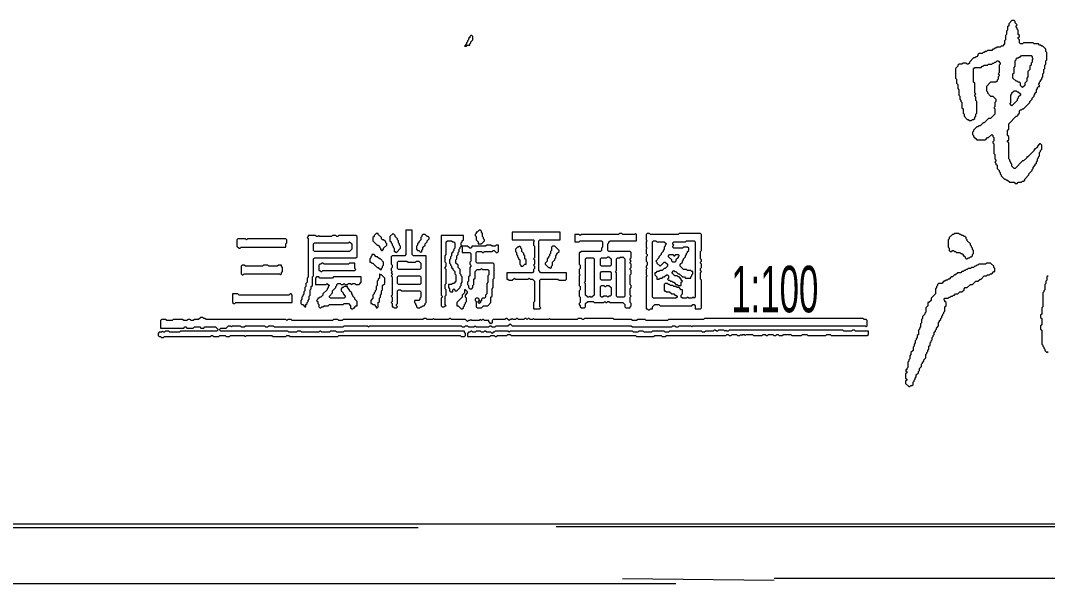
# Model space of a CAD drawing. Header units: millimetres. Extents: x 3 to 412, y 4 to 290.
# Drawn here: x 172.1 to 256.7, y 3.8 to 50.1 of the extents above; entities that cross this region are included whole.
import ezdxf

# ---------------------------------------------------------------- set-up
doc = ezdxf.new("R2010")
doc.units = ezdxf.units.MM
for name, color, linetype, lineweight in [('OCR_TEXT', 6, 'CONTINUOUS', 0), ('TRACE_CURVE', 6, 'CONTINUOUS', 0), ('TRACE_STRAIGHT', 5, 'CONTINUOUS', 0), ('TRACE_TEXT_SYMBOL', 6, 'CONTINUOUS', 0)]:
    doc.layers.add(name, color=color, linetype=linetype, lineweight=lineweight)
doc.styles.add('wqy-unicode', font='wqy-unicode')

msp = doc.modelspace()

# ---------------------------------------------------------------- linework, layer by layer
at = {"layer": 'TRACE_CURVE', "color": 6}
for points in [[(253.79, 50.093), (253.528, 49.83), (253.528, 49.655), (253.44, 49.567), (253.44, 49.304), (253.353, 49.217), (253.353, 48.954), (253.265, 48.866), (253.265, 48.516), (253.177, 48.429), (253.177, 48.166), (253.002, 47.991), (252.915, 47.991), (252.827, 47.903), (252.564, 47.903), (252.477, 47.816), (252.389, 47.816), (252.302, 47.728), (252.214, 47.728), (252.126, 47.64), (251.776, 47.64), (251.689, 47.553), (251.601, 47.553), (251.513, 47.465), (251.426, 47.465), (251.338, 47.378), (251.076, 47.378), (250.988, 47.29), (250.988, 47.203), (250.9, 47.115), (250.813, 47.115), (250.725, 47.027), (250.638, 47.027), (250.287, 46.677), (250.287, 46.59), (250.2, 46.502), (250.112, 46.502), (250.025, 46.59), (249.762, 46.59), (249.674, 46.502), (249.412, 46.502), (249.324, 46.414), (249.324, 46.327), (249.149, 46.152), (249.149, 45.363), (249.237, 45.276), (249.237, 44.926), (249.324, 44.838), (249.324, 44.488), (249.412, 44.4), (249.412, 43.962), (249.499, 43.875), (249.499, 43.612), (249.587, 43.524), (249.587, 43.437), (249.674, 43.349), (249.674, 42.911), (249.762, 42.824), (249.762, 42.474), (249.85, 42.386), (249.85, 42.211), (250.112, 41.948), (250.2, 41.948), (250.287, 41.861)], [(255.892, 44.575), (255.98, 44.663), (256.067, 44.663), (256.067, 44.75), (255.98, 44.838), (256.067, 44.926), (256.067, 45.013), (256.155, 45.101), (256.155, 45.188), (256.242, 45.276), (256.242, 45.363), (256.33, 45.451), (256.33, 45.714), (256.418, 45.801), (256.418, 46.064), (256.505, 46.152), (256.505, 46.414), (256.593, 46.502), (256.593, 46.765), (256.68, 46.852), (256.68, 47.465), (256.593, 47.553), (256.593, 47.728), (256.33, 47.991), (256.242, 47.991), (256.155, 48.078), (256.067, 48.078), (255.98, 48.166), (255.629, 48.166), (255.542, 48.253), (254.754, 48.253), (254.666, 48.166), (254.491, 48.166), (254.403, 48.253), (254.403, 48.516), (254.316, 48.604), (254.316, 48.691), (254.403, 48.779), (254.403, 48.866), (254.316, 48.954), (254.316, 49.304), (254.228, 49.392), (254.228, 49.479), (254.141, 49.567), (254.141, 49.655), (254.228, 49.742), (254.053, 49.917), (254.053, 50.005), (253.966, 50.093), (253.79, 50.093)], [(250.287, 41.861), (250.463, 41.861), (250.55, 41.948), (250.638, 41.948), (250.725, 42.036), (250.725, 42.123), (250.813, 42.211), (250.813, 42.386), (250.9, 42.474), (250.9, 43.437), (250.813, 43.524), (250.813, 43.787), (250.725, 43.875), (250.725, 43.962), (250.813, 44.05), (250.725, 44.137), (250.725, 44.926), (250.638, 45.013), (250.638, 46.152), (250.725, 46.239), (251.251, 46.239), (251.338, 46.327), (251.426, 46.327), (251.513, 46.414), (251.776, 46.414), (251.864, 46.502), (252.126, 46.502), (252.214, 46.59), (252.302, 46.59), (252.389, 46.677), (252.477, 46.677), (252.564, 46.765), (252.652, 46.765), (252.827, 46.59), (252.827, 46.502), (252.739, 46.414), (252.739, 45.801), (252.652, 45.714), (252.739, 45.626), (252.739, 45.539), (252.652, 45.451), (252.652, 45.276), (252.564, 45.188), (252.564, 45.101), (252.477, 45.013), (252.039, 45.013), (251.689, 44.663), (251.689, 44.313), (251.776, 44.225), (251.776, 44.137), (252.039, 43.875), (252.214, 43.875), (252.477, 43.612), (252.477, 43.437), (252.389, 43.349), (252.389, 42.999), (252.302, 42.911), (252.389, 42.824), (252.389, 42.386), (252.039, 42.036), (251.864, 42.036), (251.513, 41.685), (251.426, 41.685), (251.163, 41.423)], [(255.805, 38.358), (255.805, 38.445), (255.892, 38.533), (255.892, 38.708), (255.98, 38.795), (255.98, 38.883), (256.067, 38.971), (256.067, 39.233), (256.155, 39.321), (256.155, 39.408), (256.242, 39.496), (256.242, 39.846), (256.155, 39.934), (256.067, 39.934), (255.892, 39.759), (255.892, 39.671), (255.717, 39.496), (255.629, 39.496), (255.629, 39.408), (255.104, 38.883), (255.016, 38.883), (255.016, 38.795), (254.754, 38.533), (254.666, 38.533), (254.053, 37.92), (253.966, 37.92), (253.79, 38.095), (253.79, 38.27), (253.703, 38.358), (253.703, 38.445), (253.615, 38.533), (253.615, 38.62), (253.528, 38.708), (253.528, 40.021), (253.44, 40.109), (253.44, 40.197), (253.528, 40.284), (253.528, 40.547), (253.44, 40.634), (253.44, 41.072), (253.528, 41.16), (253.528, 41.598), (254.141, 42.211), (254.228, 42.211), (254.316, 42.298), (254.316, 42.386), (254.403, 42.474), (254.403, 42.649), (254.491, 42.736), (254.579, 42.736), (254.666, 42.824), (254.754, 42.824), (255.279, 43.349), (255.279, 43.437), (255.454, 43.612), (255.454, 43.7), (255.629, 43.875), (255.629, 43.962), (255.717, 44.05), (255.717, 44.137), (255.805, 44.225), (255.805, 44.4), (255.892, 44.488), (255.892, 44.575)], [(251.163, 41.423), (251.076, 41.423), (250.988, 41.335), (250.9, 41.335), (250.638, 41.072), (250.638, 40.985), (250.55, 40.897), (250.55, 40.722), (250.638, 40.634), (250.638, 40.547), (250.725, 40.459), (250.725, 40.372), (250.813, 40.372), (250.9, 40.284), (251.601, 40.284), (251.776, 40.459), (251.864, 40.459), (252.126, 40.722), (252.214, 40.634), (252.214, 40.547), (252.302, 40.459), (252.302, 40.197), (252.214, 40.109), (252.214, 40.021), (252.302, 39.934), (252.302, 39.146), (252.389, 39.058), (252.389, 38.708), (252.477, 38.62), (252.477, 38.533), (252.389, 38.445), (252.477, 38.358), (252.477, 38.27), (252.564, 38.182), (252.564, 37.92), (252.739, 37.745), (252.739, 37.657), (252.827, 37.569), (252.827, 37.482), (252.915, 37.394), (252.915, 37.307), (253.177, 37.044), (253.265, 37.044), (253.353, 36.956), (253.44, 36.956), (253.615, 36.781), (253.966, 36.781), (254.053, 36.694), (254.228, 36.694), (254.316, 36.781), (254.579, 36.781), (254.666, 36.869), (254.754, 36.869), (254.841, 36.956), (254.841, 37.044), (255.192, 37.394), (255.192, 37.482), (255.454, 37.745), (255.454, 37.832), (255.542, 37.92), (255.542, 38.007), (255.717, 38.182), (255.717, 38.27), (255.805, 38.358)]]:
    msp.add_lwpolyline(points, dxfattribs=at)
for points in [[(254.491, 47.115), (254.579, 47.203), (255.367, 47.203), (255.454, 47.115), (255.454, 47.027), (255.542, 46.94), (255.454, 46.852), (255.454, 46.677), (255.367, 46.59), (255.367, 46.414), (255.279, 46.327), (255.279, 46.064), (255.104, 45.889), (255.104, 45.451), (255.016, 45.363), (255.016, 45.101), (254.841, 44.926), (254.841, 44.75), (254.666, 44.575), (254.491, 44.75), (254.491, 44.926), (254.403, 45.013), (254.316, 45.013), (254.228, 45.101), (254.141, 45.101), (253.878, 45.363), (253.878, 45.714), (253.966, 45.801), (253.966, 46.239), (254.053, 46.327), (254.053, 46.765), (254.141, 46.852), (254.141, 46.94), (254.228, 47.027), (254.316, 47.027), (254.403, 47.115)], [(253.966, 44.313), (254.141, 44.313), (254.228, 44.225), (254.316, 44.225), (254.491, 44.05), (254.491, 43.962), (254.316, 43.787), (254.316, 43.7), (254.228, 43.612), (254.228, 43.524), (253.79, 43.087), (253.615, 43.262), (253.703, 43.349), (253.703, 43.962), (253.79, 44.05), (253.79, 44.137)]]:
    msp.add_lwpolyline(points, close=True, dxfattribs=at)
at = {"layer": 'TRACE_STRAIGHT', "color": 5}
for p, q in [((152.324, 8.672), (376.637, 8.672)), ((134.917, 8.36), (204.869, 8.36)), ((216.254, 8.442), (271.212, 8.442)), ((3.793, 3.762), (226.11, 3.762)), ((221.722, 4.175), (234.193, 4.032)), ((234.193, 4.187), (411.947, 4.187))]:
    msp.add_line(p, q, dxfattribs=at)
at = {"layer": 'TRACE_TEXT_SYMBOL', "color": 6}
for points in [[(209.215, 48.866), (209.127, 48.779), (209.127, 48.691), (209.04, 48.604), (209.04, 48.516), (208.952, 48.429), (208.952, 48.341), (208.865, 48.253), (208.865, 48.166), (208.69, 47.991), (208.865, 47.991), (208.952, 48.078), (209.127, 48.078), (209.127, 48.166), (209.215, 48.253), (209.215, 48.341), (209.39, 48.516), (209.39, 48.779), (209.303, 48.866)], [(195.816, 32.402), (195.816, 32.315), (195.729, 32.227), (195.816, 32.14), (195.816, 28.987), (195.729, 28.9), (195.729, 28.549), (195.641, 28.462), (195.641, 28.199), (195.553, 28.111), (195.553, 27.849), (195.466, 27.761), (195.466, 27.586), (195.378, 27.498), (195.378, 27.411), (195.291, 27.323), (195.291, 27.148), (195.203, 27.06), (195.203, 26.798), (195.291, 26.71), (195.378, 26.71), (195.553, 26.535), (195.641, 26.535), (195.641, 26.71), (195.729, 26.798), (195.729, 26.885), (195.816, 26.973), (195.816, 27.06), (195.904, 27.148), (195.904, 27.411), (195.991, 27.498), (195.991, 27.936), (196.079, 28.024), (196.079, 28.199), (196.166, 28.287), (196.166, 28.987), (196.254, 29.075), (196.254, 30.476), (196.342, 30.563), (199.757, 30.563), (199.845, 30.651), (199.845, 32.315), (199.757, 32.402), (198.356, 32.402), (198.268, 32.315), (198.181, 32.315), (198.093, 32.402), (197.83, 32.402), (197.743, 32.315), (196.779, 32.315), (196.692, 32.402), (196.604, 32.315), (196.517, 32.315), (196.429, 32.402)], [(201.421, 32.578), (201.246, 32.402), (201.246, 32.315), (201.158, 32.227), (201.158, 31.965), (201.509, 31.614), (201.596, 31.614), (201.684, 31.527), (201.684, 31.439), (201.771, 31.352), (201.771, 31.264), (201.859, 31.176), (201.946, 31.176), (202.034, 31.264), (202.034, 31.352), (202.297, 31.614), (202.297, 31.702), (202.209, 31.789), (202.209, 31.877), (202.034, 32.052), (201.946, 32.052), (201.859, 32.14), (201.859, 32.227), (201.596, 32.49), (201.596, 32.578)], [(202.822, 32.578), (202.559, 32.315), (202.559, 31.965), (202.647, 31.877), (202.647, 31.789), (202.735, 31.702), (202.735, 31.614), (202.822, 31.527), (202.822, 31.439), (202.91, 31.352), (202.91, 31.089), (202.997, 31.089), (203.085, 31.001), (203.435, 31.352), (203.435, 31.527), (203.348, 31.614), (203.348, 31.702), (203.26, 31.789), (203.26, 31.965), (203.172, 32.052), (203.172, 32.14), (202.997, 32.315), (202.997, 32.402)], [(203.873, 32.84), (203.873, 30.826), (203.785, 30.739), (202.735, 30.739), (202.647, 30.651), (202.647, 30.038), (202.735, 29.95), (202.735, 29.775), (202.647, 29.688), (202.647, 29.513), (202.735, 29.425), (202.647, 29.337), (202.735, 29.25), (202.735, 29.162), (202.647, 29.075), (202.735, 28.987), (202.735, 27.498), (202.647, 27.411), (202.735, 27.323), (202.735, 26.973), (202.647, 26.885), (202.735, 26.798), (202.735, 26.535), (202.822, 26.535), (202.91, 26.447), (203.085, 26.447), (203.172, 26.535), (203.085, 26.623), (203.085, 26.71), (203.172, 26.798), (203.172, 27.849), (203.26, 27.936), (203.435, 27.936), (203.523, 27.849), (205.011, 27.849), (205.099, 27.761), (205.099, 27.323), (205.011, 27.236), (205.011, 27.148), (204.924, 27.06), (204.574, 27.06), (204.574, 26.885), (204.661, 26.798), (204.661, 26.71), (204.749, 26.623), (204.749, 26.535), (204.836, 26.447), (205.011, 26.447), (205.099, 26.535), (205.187, 26.535), (205.274, 26.623), (205.362, 26.623), (205.449, 26.71), (205.449, 26.798), (205.537, 26.885), (205.537, 30.739), (204.486, 30.739), (204.398, 30.826), (204.398, 32.84)], [(205.274, 32.49), (205.187, 32.402), (205.187, 32.315), (205.099, 32.227), (205.099, 32.052), (204.924, 31.877), (204.924, 31.789), (204.836, 31.702), (204.836, 31.614), (204.749, 31.527), (204.749, 31.264), (204.836, 31.176), (204.924, 31.176), (205.099, 31.001), (205.187, 31.089), (205.187, 31.176), (205.274, 31.264), (205.274, 31.439), (205.449, 31.614), (205.449, 31.702), (205.624, 31.877), (205.624, 31.965), (205.8, 32.14), (205.8, 32.227), (205.712, 32.315), (205.624, 32.315), (205.449, 32.49)], [(209.916, 32.84), (209.74, 32.665), (209.653, 32.665), (209.653, 32.578), (209.565, 32.49), (209.565, 32.402), (209.653, 32.315), (209.653, 32.052), (209.828, 31.877), (209.828, 31.702), (210.091, 31.702), (210.354, 31.965), (210.354, 32.052), (210.266, 32.14), (210.266, 32.227), (210.178, 32.315), (210.178, 32.578), (210.091, 32.665), (210.091, 32.753), (210.003, 32.84)], [(212.63, 32.665), (212.63, 32.052), (214.382, 32.052), (214.47, 31.965), (214.382, 31.877), (214.382, 31.614), (214.47, 31.527), (214.47, 30.563), (214.382, 30.476), (214.47, 30.388), (214.47, 30.038), (214.382, 29.95), (214.47, 29.863), (214.47, 29.688), (214.382, 29.6), (214.382, 29.425), (214.294, 29.337), (212.193, 29.337), (212.193, 28.812), (212.28, 28.812), (212.368, 28.724), (212.63, 28.724), (212.806, 28.9), (212.893, 28.812), (213.944, 28.812), (214.032, 28.9), (214.119, 28.812), (214.294, 28.812), (214.47, 28.637), (214.47, 26.973), (214.382, 26.885), (214.382, 26.36), (214.907, 26.36), (214.995, 26.447), (214.907, 26.535), (214.907, 28.724), (214.995, 28.812), (216.396, 28.812), (216.484, 28.724), (217.009, 28.724), (217.097, 28.812), (217.097, 29.337), (214.995, 29.337), (214.82, 29.513), (214.82, 31.965), (214.907, 32.052), (216.571, 32.052), (216.571, 32.665)], [(223.752, 32.578), (223.665, 32.49), (223.665, 32.052), (223.752, 31.965), (223.665, 31.877), (223.665, 31.439), (223.752, 31.352), (223.665, 31.264), (223.665, 30.914), (223.752, 30.826), (223.752, 30.739), (223.665, 30.651), (223.665, 30.301), (223.752, 30.213), (223.752, 29.95), (223.665, 29.863), (223.665, 29.775), (223.752, 29.688), (223.665, 29.6), (223.665, 29.162), (223.752, 29.075), (223.665, 28.987), (223.665, 26.36), (223.752, 26.36), (223.84, 26.272), (223.928, 26.272), (224.015, 26.36), (224.19, 26.36), (224.19, 26.535), (224.365, 26.71), (224.716, 26.71), (224.803, 26.623), (227.431, 26.623), (227.518, 26.71), (227.606, 26.71), (227.693, 26.623), (227.693, 26.36), (228.131, 26.36), (228.219, 26.447), (228.219, 28.724), (228.131, 28.812), (228.131, 29.337), (228.219, 29.425), (228.131, 29.513), (228.131, 29.688), (228.219, 29.775), (228.219, 30.038), (228.131, 30.126), (228.131, 30.213), (228.219, 30.301), (228.219, 30.388), (228.131, 30.476), (228.131, 31.089), (228.219, 31.176), (228.219, 32.49), (228.131, 32.578), (226.38, 32.578), (226.292, 32.49), (224.015, 32.49), (223.928, 32.578)], [(249.061, 32.578), (248.974, 32.49), (248.886, 32.49), (248.623, 32.227), (248.623, 32.14), (248.536, 32.052), (248.536, 31.439), (248.623, 31.352), (248.623, 31.176), (248.711, 31.089), (248.799, 31.089), (248.886, 31.176), (248.974, 31.176), (249.061, 31.089), (249.149, 31.089), (249.237, 31.001), (249.499, 31.001), (249.587, 30.914), (249.674, 30.914), (249.762, 30.826), (249.762, 30.739), (249.85, 30.739), (249.937, 30.651), (249.937, 30.563), (250.025, 30.476), (250.112, 30.476), (250.2, 30.563), (250.287, 30.563), (250.375, 30.651), (250.463, 30.651), (250.55, 30.739), (250.55, 30.826), (250.638, 30.914), (250.638, 31.176), (250.55, 31.264), (250.55, 31.352), (250.463, 31.439), (250.463, 31.527), (250.375, 31.614), (250.375, 31.702), (250.112, 31.965), (250.112, 32.052), (250.025, 32.14), (250.025, 32.227), (249.937, 32.315), (249.85, 32.315), (249.762, 32.402), (249.674, 32.402), (249.587, 32.49), (249.499, 32.49), (249.412, 32.578)], [(190.036, 32.14), (189.949, 32.052), (189.949, 31.527), (190.124, 31.352), (190.211, 31.352), (190.299, 31.439), (193.977, 31.439), (193.977, 31.702), (194.065, 31.789), (194.065, 32.052), (193.977, 32.14), (190.824, 32.14), (190.737, 32.052), (190.649, 32.14)], [(199.144, 31.789), (199.232, 31.877), (199.407, 31.702), (199.407, 31.264), (199.232, 31.089), (196.342, 31.089), (196.254, 31.176), (196.254, 31.702), (196.342, 31.789)], [(213.243, 31.527), (213.156, 31.439), (213.068, 31.439), (212.893, 31.264), (212.893, 31.089), (212.981, 31.001), (212.981, 30.826), (213.068, 30.739), (213.068, 30.651), (213.156, 30.563), (213.156, 30.476), (213.243, 30.388), (213.243, 30.038), (213.331, 29.95), (213.331, 29.863), (213.506, 29.863), (213.681, 30.038), (213.769, 30.038), (213.769, 30.388), (213.681, 30.476), (213.681, 30.739), (213.594, 30.826), (213.594, 30.914), (213.419, 31.089), (213.419, 31.264), (213.331, 31.352), (213.331, 31.439)], [(215.958, 31.527), (215.871, 31.439), (215.871, 31.176), (215.783, 31.089), (215.783, 30.914), (215.696, 30.826), (215.696, 30.739), (215.608, 30.651), (215.608, 30.563), (215.52, 30.476), (215.52, 30.301), (215.345, 30.126), (215.345, 30.038), (215.608, 29.775), (215.696, 29.775), (215.783, 29.688), (215.871, 29.775), (215.871, 29.863), (215.958, 29.95), (215.958, 30.213), (216.133, 30.388), (216.133, 30.476), (216.221, 30.563), (216.221, 30.739), (216.309, 30.826), (216.309, 30.914), (216.484, 31.089), (216.484, 31.176), (216.133, 31.527)], [(201.071, 30.826), (201.071, 30.739), (200.983, 30.651), (200.983, 30.563), (200.895, 30.476), (200.895, 30.213), (200.983, 30.213), (201.071, 30.126), (201.158, 30.126), (201.509, 29.775), (201.596, 29.775), (201.771, 29.6), (201.859, 29.6), (201.859, 29.688), (201.946, 29.775), (201.946, 29.863), (202.034, 29.95), (202.034, 30.213), (201.771, 30.476), (201.684, 30.476), (201.509, 30.651), (201.421, 30.651), (201.246, 30.826)], [(218.673, 30.476), (218.761, 30.563), (219.286, 30.563), (219.374, 30.476), (219.374, 27.498), (219.199, 27.323), (219.111, 27.323), (219.023, 27.411), (218.936, 27.323), (218.848, 27.323), (218.673, 27.498), (218.673, 28.462), (218.585, 28.549), (218.673, 28.637)], [(220.425, 30.563), (220.512, 30.651), (220.6, 30.651), (220.775, 30.476), (220.775, 29.95), (220.687, 29.863), (219.987, 29.863), (219.899, 29.95), (219.899, 30.476), (219.987, 30.563)], [(221.475, 30.563), (221.563, 30.651), (221.651, 30.563), (221.738, 30.651), (221.913, 30.476), (221.913, 27.411), (221.826, 27.323), (221.3, 27.323), (221.213, 27.411), (221.213, 29.337), (221.125, 29.425), (221.213, 29.513), (221.213, 30.476), (221.3, 30.563)], [(225.504, 30.739), (225.591, 30.826), (225.854, 30.826), (225.942, 30.739), (226.029, 30.739), (226.117, 30.826), (226.292, 30.826), (226.38, 30.739), (226.292, 30.651), (226.292, 30.563), (226.117, 30.388), (226.117, 30.301), (226.029, 30.213), (225.854, 30.213), (225.767, 30.301), (225.767, 30.388), (225.504, 30.651)], [(190.387, 29.95), (190.299, 29.863), (190.299, 29.25), (190.387, 29.162), (190.474, 29.162), (190.562, 29.25), (193.452, 29.25), (193.539, 29.162), (193.627, 29.25), (193.627, 29.337), (193.714, 29.425), (193.714, 29.775), (193.627, 29.863), (193.627, 29.95), (193.364, 29.95), (193.277, 29.863), (192.576, 29.863), (192.488, 29.95), (192.138, 29.95), (192.05, 29.863), (190.649, 29.863), (190.562, 29.95)], [(196.955, 30.126), (196.867, 30.038), (196.779, 30.038), (196.692, 29.95), (196.692, 29.513), (196.779, 29.513), (196.867, 29.425), (196.955, 29.425), (197.042, 29.513), (199.669, 29.513), (199.757, 29.6), (199.669, 29.688), (199.669, 30.126), (199.232, 30.126), (199.144, 30.038), (197.13, 30.038), (197.042, 30.126)], [(203.172, 30.213), (203.26, 30.301), (203.961, 30.301), (204.048, 30.213), (204.661, 30.213), (204.749, 30.301), (204.924, 30.301), (205.099, 30.126), (205.099, 29.688), (205.011, 29.6), (203.26, 29.6), (203.172, 29.688)], [(201.684, 29.25), (201.684, 28.9), (201.596, 28.812), (201.596, 28.724), (201.509, 28.637), (201.509, 28.287), (201.421, 28.199), (201.421, 27.936), (201.333, 27.849), (201.333, 27.761), (201.246, 27.673), (201.246, 27.586), (201.158, 27.498), (201.158, 27.236), (200.983, 27.06), (200.983, 26.798), (201.071, 26.798), (201.158, 26.71), (201.246, 26.71), (201.421, 26.535), (201.421, 26.447), (201.509, 26.447), (201.596, 26.535), (201.596, 26.885), (201.684, 26.973), (201.684, 27.236), (201.771, 27.323), (201.771, 27.498), (201.859, 27.586), (201.859, 27.849), (201.946, 27.936), (201.946, 28.287), (202.122, 28.462), (202.122, 28.9), (201.859, 29.162), (201.771, 29.162)], [(203.172, 28.987), (203.26, 29.075), (205.011, 29.075), (205.099, 28.987), (205.099, 28.462), (205.011, 28.374), (203.26, 28.374), (203.172, 28.462)], [(219.899, 29.337), (219.987, 29.425), (220.687, 29.425), (220.775, 29.337), (220.775, 28.812), (220.687, 28.724), (219.987, 28.724), (219.899, 28.812)], [(208.69, 27.936), (208.69, 27.673), (208.514, 27.498), (208.514, 27.323), (208.077, 26.885), (208.077, 26.623), (208.164, 26.623), (208.427, 26.36), (208.514, 26.36), (208.602, 26.447), (208.602, 26.535), (208.69, 26.623), (208.69, 26.71), (208.777, 26.798), (208.777, 26.885), (208.865, 26.973), (208.865, 27.236), (208.777, 27.323), (208.777, 27.498), (208.952, 27.673), (208.952, 27.761), (208.777, 27.936)], [(219.899, 28.199), (219.987, 28.287), (220.162, 28.287), (220.249, 28.199), (220.337, 28.199), (220.425, 28.287), (220.6, 28.287), (220.775, 28.111), (220.775, 27.498), (220.687, 27.411), (220.6, 27.411), (220.512, 27.323), (220.425, 27.411), (220.162, 27.411), (220.074, 27.323), (219.987, 27.323), (219.899, 27.411)], [(189.598, 27.586), (189.598, 26.885), (189.686, 26.798), (189.774, 26.798), (189.861, 26.885), (194.503, 26.885), (194.503, 27.498), (194.415, 27.586), (194.327, 27.586), (194.24, 27.498), (190.124, 27.498), (190.036, 27.586)], [(209.828, 26.973), (209.916, 27.06), (210.003, 26.973), (210.003, 26.885), (209.916, 26.798), (209.828, 26.885)]]:
    msp.add_lwpolyline(points, close=True, dxfattribs=at)
for points in [[(206.763, 32.402), (206.763, 27.498), (206.851, 27.411), (206.851, 27.323), (206.763, 27.236), (206.763, 26.623), (206.851, 26.535), (207.026, 26.535), (207.113, 26.623), (207.201, 26.623), (207.113, 26.71), (207.113, 27.411), (207.201, 27.498), (207.201, 27.936), (207.113, 28.024), (207.113, 28.374), (207.201, 28.462), (207.201, 29.6), (207.113, 29.688), (207.113, 29.775), (207.201, 29.863), (207.201, 30.126), (207.113, 30.213), (207.113, 30.739), (207.201, 30.826), (207.201, 31.877), (207.288, 31.965), (207.639, 31.965), (207.726, 31.877), (207.814, 31.877), (207.901, 31.789), (207.901, 31.352), (207.814, 31.264), (207.814, 31.176), (207.726, 31.089), (207.726, 31.001), (207.639, 30.914), (207.639, 30.739), (207.551, 30.651), (207.551, 30.476), (207.464, 30.388), (207.464, 30.126), (207.551, 30.038), (207.551, 29.95), (207.639, 29.863), (207.639, 29.775), (207.726, 29.688), (207.726, 29.6), (207.901, 29.425), (207.901, 29.25), (207.989, 29.162), (207.989, 28.637), (207.814, 28.462), (207.726, 28.462), (207.639, 28.374), (207.376, 28.374), (207.376, 28.111), (207.464, 28.024), (207.464, 27.849), (207.551, 27.761), (207.726, 27.761), (207.726, 27.936), (207.814, 28.024), (207.901, 27.936)], [(210.441, 27.323), (210.354, 27.236), (210.178, 27.236), (210.091, 27.148), (210.091, 27.06), (210.003, 26.973), (209.916, 27.06), (209.916, 27.148), (209.828, 27.236), (209.653, 27.236), (209.565, 27.148), (209.565, 27.06), (209.653, 26.973), (209.653, 26.535), (209.74, 26.447), (210.091, 26.447), (210.266, 26.623), (210.616, 26.623), (210.879, 26.885), (210.879, 27.323), (210.967, 27.411), (210.967, 28.024), (211.054, 28.111), (211.054, 28.812), (211.142, 28.9), (211.142, 30.038), (211.054, 30.126), (209.74, 30.126), (209.653, 30.213), (209.653, 31.001), (209.74, 31.089), (210.091, 31.089), (210.178, 31.001), (210.266, 31.001), (210.354, 31.089), (210.967, 31.089), (211.054, 31.176), (211.142, 31.176), (211.317, 31.001), (211.404, 31.001), (211.492, 31.089), (211.492, 31.614), (211.317, 31.614), (211.229, 31.527), (210.967, 31.527), (210.879, 31.614), (210.529, 31.614), (210.441, 31.527), (209.303, 31.527), (209.303, 31.439), (209.215, 31.352), (209.127, 31.352), (208.952, 31.527), (208.514, 31.527), (208.427, 31.614), (208.427, 31.789), (208.514, 31.877), (208.514, 31.965), (208.602, 32.052), (208.602, 32.402), (206.763, 32.402)], [(221.475, 32.578), (221.388, 32.49), (218.323, 32.49), (218.235, 32.402), (218.148, 32.49), (217.797, 32.49), (217.797, 31.877), (218.148, 31.877), (218.235, 31.965), (219.987, 31.965), (220.074, 31.877), (220.074, 31.439), (219.987, 31.352), (219.987, 31.176), (219.899, 31.089), (218.323, 31.089), (218.235, 31.001), (218.148, 31.001), (218.148, 30.038), (218.235, 29.95), (218.235, 29.688), (218.148, 29.6), (218.148, 29.25), (218.235, 29.162), (218.148, 29.075), (218.148, 28.287), (218.235, 28.199), (218.235, 27.936), (218.148, 27.849), (218.148, 27.411), (218.235, 27.323), (218.235, 26.885), (218.148, 26.798), (218.148, 26.71), (218.235, 26.623), (218.235, 26.535), (218.323, 26.447), (218.585, 26.447), (218.673, 26.535), (218.673, 26.798), (218.848, 26.973), (219.286, 26.973), (219.374, 26.885), (220.162, 26.885), (220.249, 26.973), (220.337, 26.885), (220.425, 26.885), (220.512, 26.973), (220.6, 26.973), (220.687, 26.885), (221.738, 26.885), (221.913, 26.71), (221.913, 26.535), (222.001, 26.447), (222.351, 26.447), (222.351, 26.535), (222.439, 26.623), (222.439, 26.798), (222.351, 26.885), (222.351, 27.323), (222.439, 27.411), (222.351, 27.498), (222.351, 28.024), (222.439, 28.111)], [(222.439, 28.111), (222.439, 28.287), (222.351, 28.374), (222.351, 29.162), (222.439, 29.25), (222.439, 29.513), (222.351, 29.6), (222.351, 29.688), (222.439, 29.775), (222.439, 30.038), (222.351, 30.126), (222.351, 30.213), (222.439, 30.301), (222.351, 30.388), (222.351, 30.476), (222.439, 30.563), (222.439, 31.001), (222.351, 31.089), (220.6, 31.089), (220.512, 31.176), (220.512, 31.702), (220.6, 31.789), (220.6, 31.877), (220.687, 31.965), (222.877, 31.965), (222.877, 32.49), (222.789, 32.578), (222.701, 32.49), (221.738, 32.49), (221.651, 32.578), (221.475, 32.578)], [(207.901, 27.936), (207.901, 27.849), (208.077, 27.849), (208.339, 28.111), (208.339, 28.199), (208.427, 28.287), (208.427, 28.462), (208.514, 28.549), (208.514, 28.987), (208.427, 29.075), (208.427, 29.162), (208.339, 29.25), (208.339, 29.6), (208.164, 29.775), (208.164, 29.95), (207.989, 30.126), (207.989, 30.388), (208.077, 30.476), (208.077, 30.739), (208.164, 30.826), (208.164, 31.001), (208.252, 31.089), (208.252, 31.264), (208.339, 31.352), (208.339, 31.439), (208.427, 31.527), (208.514, 31.439), (208.514, 31.001), (209.127, 31.001), (209.215, 30.914), (209.215, 30.301), (209.127, 30.213), (209.127, 30.038), (209.215, 29.95), (209.215, 29.863), (209.127, 29.775), (209.127, 29.075), (209.04, 28.987), (209.04, 28.637), (208.952, 28.549), (208.952, 28.374), (209.04, 28.287), (209.04, 28.111), (209.127, 28.024), (209.303, 28.024), (209.39, 28.111), (209.39, 28.287), (209.478, 28.374), (209.478, 28.812), (209.565, 28.9), (209.565, 29.425), (209.74, 29.6), (210.003, 29.6), (210.091, 29.688), (210.178, 29.6), (210.616, 29.6), (210.704, 29.513), (210.704, 29.162), (210.616, 29.075), (210.616, 28.549), (210.529, 28.462), (210.529, 27.586), (210.441, 27.498), (210.441, 27.323)], [(224.19, 31.877), (224.278, 31.965), (224.453, 31.965), (224.541, 31.877), (225.154, 31.877), (225.329, 31.702), (225.241, 31.614), (225.241, 31.527), (225.154, 31.439), (225.154, 31.264), (225.066, 31.176), (225.066, 31.089), (224.891, 30.914), (224.891, 30.826), (224.716, 30.651), (224.716, 30.563), (224.453, 30.301), (224.541, 30.213), (224.541, 30.126), (224.803, 29.863), (225.154, 30.213), (225.241, 30.213), (225.416, 30.038), (225.416, 29.863), (225.241, 29.688), (225.154, 29.688), (224.978, 29.513), (224.803, 29.513), (224.716, 29.425), (224.541, 29.425), (224.453, 29.337), (224.365, 29.337), (224.365, 29.162), (224.541, 28.987), (224.541, 28.812), (224.716, 28.812), (224.803, 28.9), (224.978, 28.9), (225.066, 28.987), (225.154, 28.987), (225.329, 29.162), (225.416, 29.162), (225.504, 29.075), (225.504, 28.9), (225.416, 28.812), (225.504, 28.724), (225.591, 28.724), (225.679, 28.637), (225.767, 28.637), (225.854, 28.549), (225.942, 28.549), (226.117, 28.374), (226.204, 28.374), (226.292, 28.287), (226.555, 28.287), (226.555, 28.549), (226.642, 28.637), (226.555, 28.724), (226.555, 28.812), (226.38, 28.987), (226.292, 28.987), (226.204, 29.075), (226.029, 29.075), (225.767, 29.337)], [(226.117, 28.199), (225.942, 28.199), (225.854, 28.287), (225.679, 28.287), (225.591, 28.374), (225.504, 28.374), (225.416, 28.462), (225.241, 28.462), (225.154, 28.374), (225.154, 27.849), (225.241, 27.849), (225.329, 27.761), (225.591, 27.761), (225.767, 27.586), (225.942, 27.586), (226.029, 27.498), (226.117, 27.498), (226.204, 27.411), (226.204, 27.323), (226.117, 27.236), (224.278, 27.236), (224.19, 27.323), (224.19, 31.877)], [(225.767, 29.337), (225.942, 29.513), (226.029, 29.425), (226.117, 29.425), (226.292, 29.25), (226.38, 29.25), (226.642, 28.987), (226.817, 28.987), (226.905, 28.9), (227.343, 28.9), (227.343, 28.987), (227.431, 29.075), (227.431, 29.162), (227.518, 29.25), (227.518, 29.425), (227.431, 29.425), (227.343, 29.513), (227.08, 29.513), (226.993, 29.6), (226.73, 29.6), (226.467, 29.863), (226.467, 30.038), (226.642, 30.213), (226.642, 30.301), (226.73, 30.388), (226.73, 30.476), (226.905, 30.651), (226.905, 30.739), (226.993, 30.826), (226.993, 30.914), (227.08, 31.001), (227.08, 31.089), (227.168, 31.176), (227.168, 31.352), (227.08, 31.439), (226.73, 31.439), (226.642, 31.352), (225.942, 31.352), (225.854, 31.439), (225.854, 31.527), (225.942, 31.614), (225.854, 31.702), (225.854, 31.789), (225.942, 31.877), (226.905, 31.877), (226.993, 31.965), (227.606, 31.965), (227.693, 31.877), (227.693, 27.323), (227.606, 27.236), (227.518, 27.323), (227.431, 27.236), (227.168, 27.236), (227.08, 27.323), (226.993, 27.236), (226.642, 27.236), (226.555, 27.323), (226.555, 27.498), (226.642, 27.586), (226.642, 27.936), (226.555, 27.936), (226.38, 28.111), (226.204, 28.111), (226.117, 28.199)], [(251.689, 30.126), (251.601, 30.038), (251.076, 30.038), (250.988, 29.95), (250.9, 29.95), (250.813, 29.863), (250.725, 29.863), (250.638, 29.775), (250.463, 29.775), (250.375, 29.688), (250.2, 29.688), (250.112, 29.6), (250.025, 29.6), (249.937, 29.513), (249.85, 29.513), (249.762, 29.425), (249.674, 29.425), (249.587, 29.337), (249.324, 29.337), (249.149, 29.162), (249.061, 29.162), (248.886, 28.987), (248.799, 28.987), (248.623, 28.812), (248.536, 28.812), (248.448, 28.724), (248.361, 28.724), (248.273, 28.637), (248.186, 28.637), (248.01, 28.462), (247.748, 28.462), (247.66, 28.374), (247.66, 28.287), (247.573, 28.199), (247.573, 28.111), (247.485, 28.024), (247.485, 27.586), (247.135, 27.236), (247.135, 27.06), (246.96, 26.885), (246.872, 26.885), (246.872, 26.623), (246.697, 26.447), (246.697, 26.097), (246.609, 26.01), (246.609, 25.922), (246.434, 25.747), (246.434, 25.572), (246.347, 25.484), (246.347, 25.221), (246.259, 25.134), (246.259, 24.871), (246.171, 24.784), (246.171, 24.696), (246.084, 24.608), (246.084, 24.258), (245.996, 24.171), (245.996, 23.995), (245.909, 23.908), (245.909, 23.82), (245.821, 23.733), (245.821, 23.557), (245.734, 23.47), (245.734, 23.295)], [(247.485, 24.608), (247.573, 24.696), (247.573, 24.784), (247.748, 24.959), (247.748, 25.221), (247.835, 25.309), (247.835, 25.397), (247.923, 25.484), (247.923, 25.572), (248.01, 25.659), (248.01, 25.747), (248.098, 25.834), (248.098, 25.922), (248.186, 26.01), (248.186, 26.097), (248.273, 26.185), (248.273, 26.535), (248.361, 26.623), (248.361, 26.885), (248.273, 26.973), (248.273, 27.06), (248.186, 27.148), (248.273, 27.236), (248.536, 27.236), (248.623, 27.323), (248.711, 27.323), (248.799, 27.411), (248.886, 27.411), (248.974, 27.498), (249.061, 27.498), (249.149, 27.586), (249.324, 27.586), (249.499, 27.761), (249.674, 27.761), (249.85, 27.936), (249.85, 28.024), (249.937, 28.111), (250.112, 28.111), (250.375, 28.374), (250.55, 28.374), (250.813, 28.637), (250.988, 28.637), (251.163, 28.812), (251.251, 28.812), (251.513, 29.075), (251.689, 29.075), (251.776, 29.162), (251.951, 29.162), (252.039, 29.25), (252.126, 29.25), (252.302, 29.425), (252.389, 29.425), (252.389, 29.688), (252.302, 29.775), (252.302, 29.863), (252.039, 30.126), (251.689, 30.126)], [(196.517, 28.987), (196.429, 28.9), (196.429, 28.374), (197.305, 28.374), (197.393, 28.462), (197.568, 28.287), (197.48, 28.199), (197.48, 28.111), (197.393, 28.024), (197.393, 27.936), (197.042, 27.586), (197.042, 27.498), (196.867, 27.323), (196.779, 27.323), (196.692, 27.236), (196.604, 27.236), (196.604, 27.148), (196.517, 27.06), (196.604, 26.973), (196.604, 26.798), (196.692, 26.71), (196.692, 26.535), (196.779, 26.447), (196.867, 26.447), (196.955, 26.535), (197.042, 26.535), (197.13, 26.623), (197.48, 26.623), (197.568, 26.71), (198.706, 26.71), (198.794, 26.798), (199.144, 26.798), (199.319, 26.623), (199.319, 26.447), (199.407, 26.36), (199.494, 26.36), (199.582, 26.447), (199.669, 26.447), (199.669, 26.535), (199.757, 26.623), (199.845, 26.623), (199.845, 26.973), (199.669, 27.148), (199.669, 27.236), (199.494, 27.411), (199.494, 27.498), (199.407, 27.586), (199.407, 27.673), (199.232, 27.849), (199.232, 27.936), (199.056, 28.111), (199.056, 28.199), (198.794, 28.199), (198.706, 28.111), (198.619, 28.111), (198.531, 28.024), (198.531, 27.849), (198.706, 27.673), (198.706, 27.586), (198.881, 27.411), (198.881, 27.323), (198.794, 27.236), (197.655, 27.236), (197.568, 27.323)], [(197.568, 27.323), (197.568, 27.411), (197.83, 27.673), (197.83, 27.849), (198.093, 28.111), (198.093, 28.199), (198.181, 28.287), (198.181, 28.374), (198.268, 28.462), (198.443, 28.462), (198.531, 28.374), (198.706, 28.374), (198.794, 28.462), (198.881, 28.374), (199.056, 28.374), (199.144, 28.462), (199.319, 28.462), (199.407, 28.374), (199.494, 28.462), (199.669, 28.462), (199.757, 28.374), (200.02, 28.374), (200.195, 28.549), (200.195, 28.987), (197.918, 28.987), (197.83, 28.9), (196.779, 28.9), (196.692, 28.987), (196.517, 28.987)], [(256.768, 29.075), (256.68, 28.987), (256.68, 28.724), (256.593, 28.637), (256.593, 28.462), (256.505, 28.374), (256.505, 27.936), (256.418, 27.849), (256.418, 27.761), (256.33, 27.673), (256.33, 26.535), (256.242, 26.447), (256.242, 25.922), (256.155, 25.834), (256.155, 25.659), (256.242, 25.572), (256.242, 25.046), (256.155, 24.959), (256.155, 24.696), (256.242, 24.608), (256.242, 23.47), (256.33, 23.382), (256.33, 23.295), (256.418, 23.207), (256.418, 23.12), (256.505, 23.032), (256.505, 22.944), (256.68, 22.769), (256.768, 22.857)], [(186.971, 25.659), (186.796, 25.484), (186.446, 25.484), (186.358, 25.397), (186.183, 25.397), (186.095, 25.484), (185.92, 25.484), (185.833, 25.397), (185.57, 25.397), (185.482, 25.484), (184.694, 25.484), (184.607, 25.397), (184.169, 25.397), (184.081, 25.484), (183.731, 25.484), (183.643, 25.397), (183.643, 24.784), (185.57, 24.784), (185.658, 24.871), (185.745, 24.871), (185.833, 24.784), (186.358, 24.784), (186.446, 24.871), (186.884, 24.871), (186.971, 24.784), (187.234, 24.784), (187.321, 24.871), (188.197, 24.871), (188.372, 24.696), (188.372, 24.608), (188.285, 24.521), (185.307, 24.521), (185.22, 24.433), (184.432, 24.433), (184.344, 24.521), (184.081, 24.521), (183.994, 24.433), (183.906, 24.433), (183.818, 24.521), (183.731, 24.433), (183.556, 24.433), (183.468, 24.346), (183.468, 24.171), (183.556, 24.083), (183.643, 24.083), (183.731, 23.995), (183.906, 23.995), (183.994, 24.083), (187.759, 24.083), (187.847, 24.171), (187.934, 24.171), (188.022, 24.083), (188.46, 24.083), (188.548, 24.171), (188.985, 24.171), (189.073, 24.083), (189.336, 24.083), (189.423, 24.171), (190.562, 24.171), (190.649, 24.083), (190.737, 24.171), (192.839, 24.171), (192.926, 24.083), (193.977, 24.083)], [(212.543, 25.484), (212.455, 25.484), (212.368, 25.397), (212.193, 25.572), (212.105, 25.572), (212.017, 25.484), (211.054, 25.484), (210.967, 25.397), (210.967, 25.221), (210.879, 25.134), (210.704, 25.309), (210.704, 25.397), (210.354, 25.397), (210.266, 25.484), (210.178, 25.484), (210.091, 25.397), (210.003, 25.484), (209.916, 25.397), (209.303, 25.397), (209.215, 25.484), (209.127, 25.397), (209.04, 25.397), (208.952, 25.309), (208.777, 25.484), (207.639, 25.484), (207.551, 25.572), (207.464, 25.572), (207.376, 25.484), (206.238, 25.484), (206.15, 25.572), (206.062, 25.484), (205.624, 25.484), (205.537, 25.572), (205.362, 25.572), (205.274, 25.484), (198.706, 25.484), (198.619, 25.397), (198.356, 25.397), (198.268, 25.484), (197.918, 25.484), (197.83, 25.397), (194.503, 25.397), (194.415, 25.484), (194.152, 25.484), (194.065, 25.397), (193.977, 25.484), (187.409, 25.484), (187.321, 25.572), (187.234, 25.572), (187.146, 25.659), (186.971, 25.659)], [(210.791, 24.959), (210.879, 24.959), (210.967, 24.871), (211.229, 24.871), (211.317, 24.959), (212.28, 24.959), (212.455, 25.134), (212.63, 24.959), (222.439, 24.959), (222.526, 24.871), (225.767, 24.871), (225.854, 24.959), (226.029, 24.959), (226.117, 24.871), (226.292, 24.871), (226.38, 24.959), (227.343, 24.959), (227.431, 24.871), (227.518, 24.959), (241.705, 24.959), (241.793, 24.871), (241.88, 24.959), (241.88, 25.397), (241.793, 25.484), (241.618, 25.484), (241.53, 25.572), (228.481, 25.572), (228.394, 25.484), (225.504, 25.484), (225.416, 25.397), (223.665, 25.397), (223.577, 25.484), (222.964, 25.484), (222.877, 25.397), (222.526, 25.397), (222.439, 25.484), (221.038, 25.484), (220.95, 25.572), (218.585, 25.572), (218.498, 25.484), (218.41, 25.484), (218.323, 25.572), (218.06, 25.572), (217.972, 25.484), (215.783, 25.484), (215.696, 25.572), (215.608, 25.484), (214.47, 25.484), (214.382, 25.572), (214.294, 25.484), (214.119, 25.484), (214.032, 25.572), (213.944, 25.572), (213.856, 25.484), (213.769, 25.572), (213.681, 25.572), (213.594, 25.484), (213.156, 25.484), (213.068, 25.572), (212.981, 25.572), (212.893, 25.484), (212.718, 25.484), (212.63, 25.572), (212.543, 25.484)], [(193.977, 24.083), (194.065, 24.171), (194.24, 24.171), (194.327, 24.083), (198.268, 24.083), (198.356, 24.171), (208.339, 24.171), (208.427, 24.083), (208.69, 24.083), (208.777, 24.171), (208.777, 24.346), (208.69, 24.433), (208.69, 24.521), (198.794, 24.521), (198.706, 24.433), (198.181, 24.433), (198.093, 24.521), (197.655, 24.521), (197.568, 24.433), (196.955, 24.433), (196.867, 24.521), (196.779, 24.521), (196.692, 24.433), (195.291, 24.433), (195.203, 24.521), (194.94, 24.521), (194.853, 24.433), (194.24, 24.433), (194.152, 24.521), (188.635, 24.521), (188.548, 24.608), (188.548, 24.696), (188.635, 24.784), (189.073, 24.784), (189.248, 24.959), (189.423, 24.959), (189.511, 24.871), (189.598, 24.959), (190.211, 24.959), (190.299, 24.871), (190.562, 24.871), (190.649, 24.959), (192.226, 24.959), (192.313, 24.871), (192.488, 24.871), (192.576, 24.959), (192.926, 24.959), (193.014, 24.871), (198.706, 24.871), (198.794, 24.959), (200.72, 24.959), (200.808, 24.871), (200.895, 24.959), (208.427, 24.959), (208.514, 24.871), (208.69, 24.871), (208.777, 24.959), (208.952, 24.959), (209.04, 24.871), (209.478, 24.871), (209.565, 24.959), (209.653, 24.871), (210.704, 24.871), (210.791, 24.959)], [(229.27, 24.608), (229.182, 24.521), (228.569, 24.521), (228.481, 24.433), (228.306, 24.433), (228.219, 24.521), (225.591, 24.521), (225.504, 24.433), (225.241, 24.433), (225.154, 24.521), (224.19, 24.521), (224.103, 24.433), (223.49, 24.433), (223.402, 24.521), (223.052, 24.521), (222.964, 24.433), (222.614, 24.433), (222.526, 24.521), (212.455, 24.521), (212.368, 24.433), (212.28, 24.521), (211.229, 24.521), (211.142, 24.433), (211.054, 24.433), (210.967, 24.346), (210.879, 24.433), (210.529, 24.433), (210.441, 24.521), (210.354, 24.521), (210.266, 24.433), (210.091, 24.433), (210.003, 24.521), (209.653, 24.521), (209.565, 24.433), (209.39, 24.433), (209.303, 24.521), (209.215, 24.521), (209.127, 24.433), (209.04, 24.433), (208.952, 24.346), (208.952, 24.083), (210.791, 24.083), (210.879, 24.171), (211.142, 24.171), (211.229, 24.083), (211.317, 24.083), (211.404, 24.171), (212.193, 24.171), (212.28, 24.258), (212.455, 24.258), (212.543, 24.171), (222.789, 24.171), (222.877, 24.083), (224.278, 24.083), (224.365, 24.171), (224.891, 24.171), (224.978, 24.083), (225.241, 24.083), (225.329, 24.171), (230.233, 24.171), (230.32, 24.258), (230.408, 24.258), (230.496, 24.171), (230.671, 24.171)], [(230.671, 24.171), (230.758, 24.258), (231.109, 24.258), (231.196, 24.171), (231.371, 24.171), (231.459, 24.258), (231.546, 24.171), (231.634, 24.258), (231.722, 24.258), (231.809, 24.171), (231.897, 24.258), (232.422, 24.258), (232.51, 24.171), (233.21, 24.171), (233.298, 24.258), (233.473, 24.258), (233.561, 24.171), (233.648, 24.171), (233.736, 24.258), (234.086, 24.258), (234.174, 24.171), (234.349, 24.171), (234.436, 24.258), (234.524, 24.258), (234.612, 24.171), (234.874, 24.171), (234.962, 24.258), (235.575, 24.258), (235.662, 24.171), (236.451, 24.171), (236.538, 24.258), (236.889, 24.258), (236.976, 24.171), (238.465, 24.171), (238.552, 24.258), (238.815, 24.258), (238.903, 24.171), (241.88, 24.171), (241.968, 24.258), (241.968, 24.521), (240.917, 24.521), (240.829, 24.608), (240.654, 24.608), (240.567, 24.521), (239.954, 24.521), (239.866, 24.608), (230.496, 24.608), (230.408, 24.521), (230.32, 24.521), (230.233, 24.608), (230.145, 24.521), (230.058, 24.608), (229.62, 24.608), (229.532, 24.521), (229.445, 24.521), (229.357, 24.608), (229.27, 24.608)], [(245.734, 23.295), (245.646, 23.207), (245.646, 22.944), (245.471, 22.769), (245.471, 22.594), (245.383, 22.507), (245.383, 22.244), (245.296, 22.156), (245.296, 22.069), (245.208, 21.981), (245.208, 21.543), (245.121, 21.456), (245.121, 21.368), (245.033, 21.281), (245.121, 21.193), (245.121, 21.105), (245.033, 21.018), (245.033, 20.668), (245.121, 20.58), (245.121, 20.492), (245.033, 20.405), (245.033, 20.23), (245.296, 19.967), (245.383, 19.967), (245.471, 20.055), (245.558, 20.055), (245.646, 20.142), (245.646, 20.317), (245.734, 20.405), (245.734, 20.492), (245.821, 20.58), (245.821, 20.668), (245.909, 20.755), (245.909, 20.93), (246.084, 21.105), (246.084, 21.193), (246.171, 21.281), (246.171, 21.456), (246.347, 21.631), (246.347, 21.806), (246.434, 21.894), (246.434, 21.981), (246.522, 22.069), (246.522, 22.156), (246.697, 22.331), (246.697, 22.594), (246.784, 22.682), (246.784, 22.769), (246.872, 22.857), (246.872, 22.944), (246.96, 23.032), (246.96, 23.295), (247.047, 23.382), (247.047, 23.557), (247.135, 23.645), (247.135, 23.733), (247.222, 23.82), (247.222, 23.995), (247.31, 24.083), (247.31, 24.171), (247.397, 24.258), (247.397, 24.433), (247.485, 24.521), (247.485, 24.608)]]:
    msp.add_lwpolyline(points, dxfattribs=at)

# ---------------------------------------------------------------- texts
at = {"layer": 'OCR_TEXT', "color": 6, "style": 'wqy-unicode', "width": 0.560897}
msp.add_text('1:100', height=3.8252, dxfattribs=at).set_placement((230.667, 26.078))

doc.saveas('drawing.dxf')
